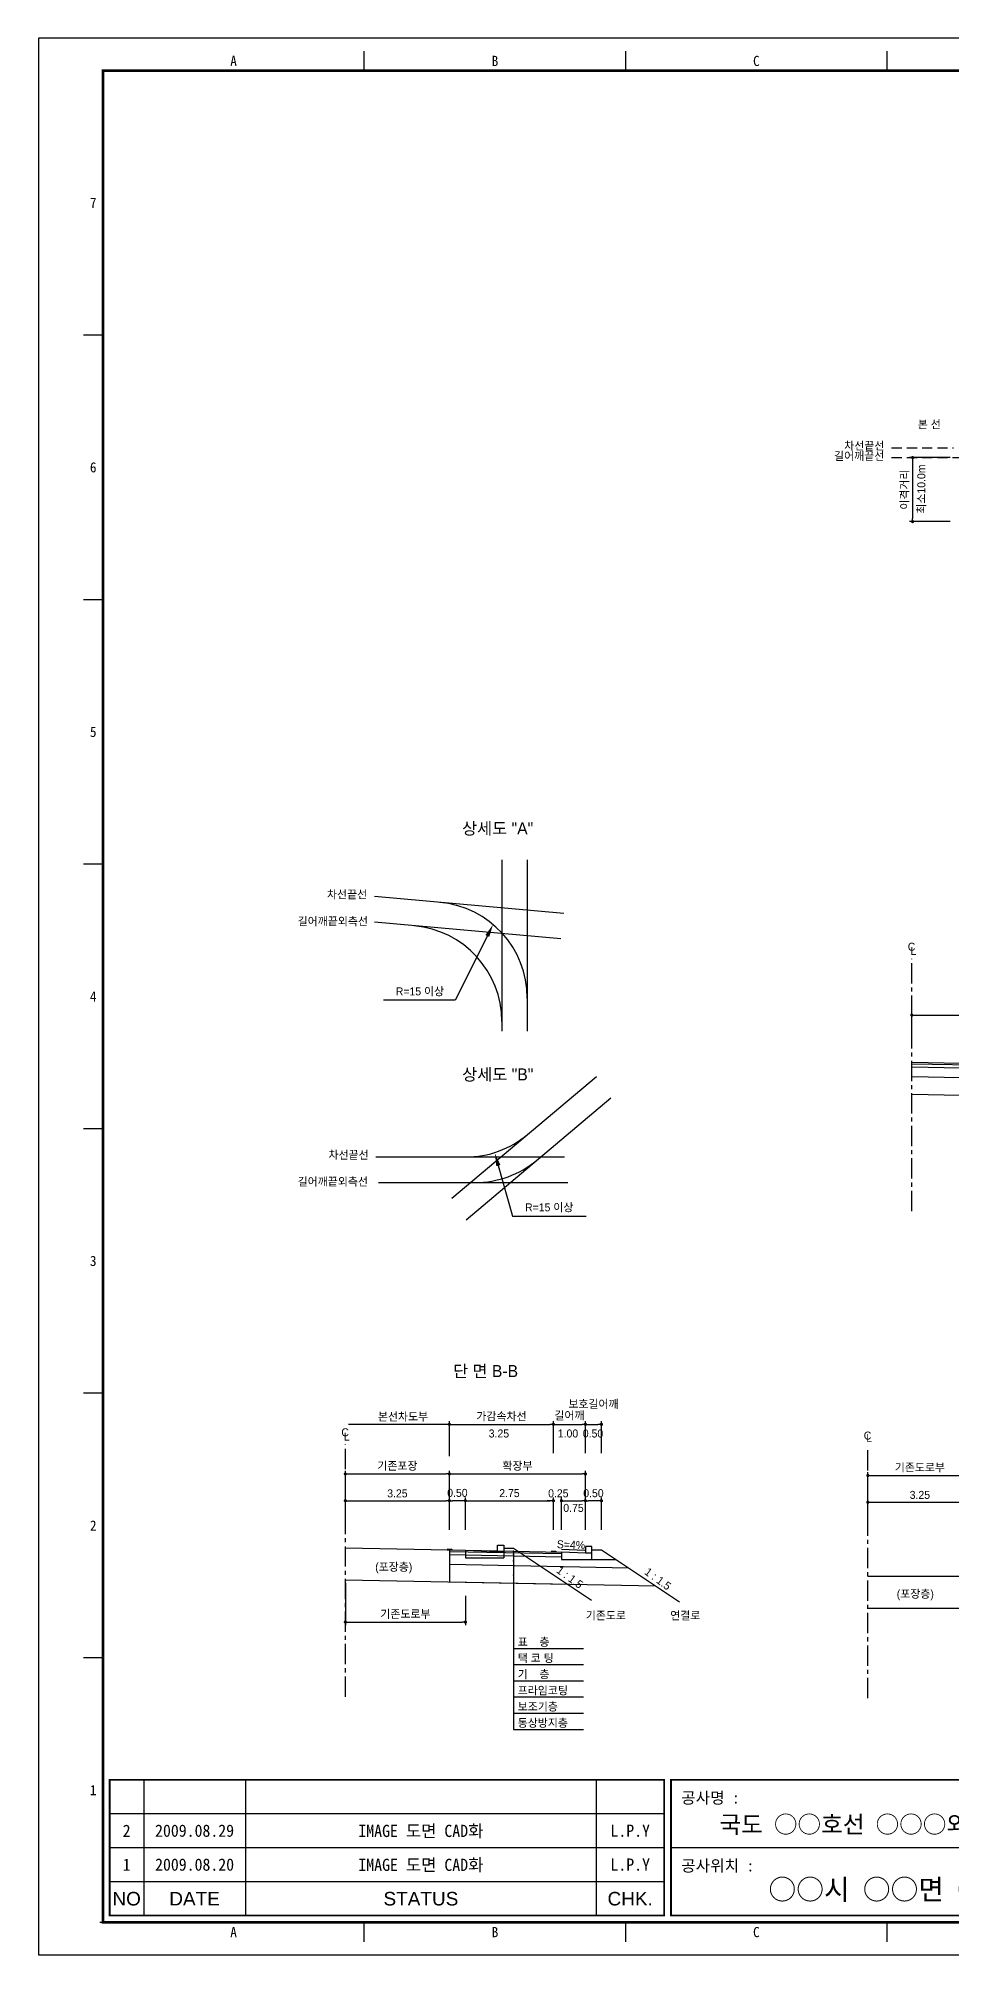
# Model space of a CAD drawing. Header units: millimetres. Extents: x 504 to 927, y 0 to 299.
# Drawn here: x 503.6 to 646.3, y -0.1 to 299.2 of the extents above; entities that cross this region are included whole.
import ezdxf
from ezdxf.enums import TextEntityAlignment as Align

# ---------------------------------------------------------------- set-up
doc = ezdxf.new("R2010")
doc.units = ezdxf.units.MM
doc.linetypes.add('CENTER', pattern=[50.8, 31.75, -6.35, 6.35, -6.35])
doc.linetypes.add('HIDDEN', pattern=[9.525, 6.35, -3.175])
for name, color, linetype in [('CC-GSTR-0004', 4, 'Continuous'), ('CZ-DIMT-0002', 7, 'Continuous'), ('CZ-EXST-0002', 1, 'Continuous'), ('CZ-LIN1-0007', 7, 'Continuous'), ('CZ-LIN2-0003', 3, 'Continuous'), ('CZ-LINE-0001', 7, 'Continuous'), ('CZ-TEXT-BOX0', 7, 'Continuous'), ('TITLE', 7, 'Continuous')]:
    doc.layers.add(name, color=color, linetype=linetype)
doc.styles.add('견고딕', font='arial.ttf')
doc.styles.add('돋움', font='')
doc.styles.add('돋음체', font='')
doc.styles.get('돋움').set_extended_font_data('Dotum')
doc.styles.get('돋음체').set_extended_font_data('DotumChe')

# ---------------------------------------------------------------- blocks, each defined once
blk = doc.blocks.new('_Dot')
at = {"color": 0, "linetype": 'ByBlock', "lineweight": -2}
blk.add_line((-0.5, 0), (-1, 0), dxfattribs=at)
at = {"color": 0, "linetype": 'ByBlock', "const_width": 0.5}
blk.add_lwpolyline([(-0.25, 0, 1), (0.25, 0, 1)], format="xyb", close=True, dxfattribs=at)

msp = doc.modelspace()

# ---------------------------------------------------------------- hatches: boundary and pattern name
at = {"layer": 'CZ-LIN1-0007'}
for points in [[(568.2, 63.1), (568.2, 63.22), (567.45, 63.24), (567.45, 63.11)], [(584.45, 62.77), (584.45, 62.9), (583.7, 62.91), (583.7, 62.79)]]:
    msp.add_hatch(color=256, dxfattribs=at).paths.add_polyline_path(points)

# ---------------------------------------------------------------- linework, layer by layer
at = {"color": 0, "linetype": 'ByBlock', "lineweight": -2}
msp.add_line((567.57, 82.7), (567.32, 82.7), dxfattribs=at)
at = {"color": 0, "linetype": 'ByBlock', "const_width": 0.25}
msp.add_lwpolyline([(567.7, 82.7, 1), (567.95, 82.7, 1)], format="xyb", close=True, dxfattribs=at)
at = {"layer": 'CC-GSTR-0004'}
msp.add_lwpolyline([(590.07, 62.6), (589.07, 62.6), (585.32, 62.75), (585.32, 61.6), (590.07, 61.6), (590.07, 63.6), (589.07, 63.6), (589.07, 62.6)], dxfattribs=at)
at = {"layer": 'CZ-EXST-0002'}
for p, q in [((576.01, 170.89), (576.01, 144.11)), ((579.99, 170.89), (579.99, 144.11)), ((585.71, 162.52), (556.12, 165.15)), ((585.22, 158.55), (556.12, 161.13)), ((568.22, 118.04), (590.77, 137.03)), ((570.43, 114.67), (593.03, 133.7)), ((556.34, 124.47), (585.82, 124.47)), ((556.76, 120.47), (586.3, 120.47)), ((551.57, 63.43), (570.32, 63.05)), ((570.32, 63.05), (570.32, 61.85)), ((570.32, 63.05), (575.32, 62.85)), ((575.32, 62.85), (575.32, 63.85)), ((575.32, 63.85), (576.32, 63.85)), ((576.32, 63.85), (576.32, 61.85)), ((576.32, 63.35), (577.82, 63.35)), ((577.82, 63.35), (590.03, 55.22)), ((570.32, 61.85), (576.32, 61.85)), ((575.32, 62.85), (576.32, 62.85)), ((551.57, 58.43), (586.25, 57.74)), ((633.17, 58.98), (649.42, 58.98)), ((633.17, 53.98), (649.42, 53.98))]:
    msp.add_line(p, q, dxfattribs=at)
at = {"layer": 'CZ-LIN1-0007'}
for p, q in [((567.45, 63.24), (568.2, 63.22)), ((567.45, 63.11), (568.2, 63.1)), ((568.2, 63.22), (568.2, 63.1)), ((583.7, 62.91), (584.45, 62.9)), ((584.45, 62.9), (584.45, 62.77)), ((583.7, 62.79), (584.45, 62.77))]:
    msp.add_line(p, q, dxfattribs=at)
at = {"layer": 'CZ-LIN2-0003'}
for p, q in [((640.04, 139.29), (658.79, 138.92)), ((640.04, 139.04), (658.79, 138.67)), ((640.04, 138.54), (658.79, 138.17)), ((640.04, 137.04), (670.47, 136.43)), ((640.04, 134.29), (674.72, 133.6)), ((567.82, 63.1), (585.32, 62.75)), ((567.82, 63.1), (567.82, 58.1)), ((590.07, 63.1), (591.57, 63.1)), ((591.57, 63.1), (603.78, 54.97)), ((567.82, 62.85), (585.32, 62.5)), ((567.82, 62.35), (585.32, 62)), ((567.82, 60.85), (595.79, 60.29)), ((590.07, 61.6), (593.82, 61.6)), ((567.82, 58.1), (600.04, 57.46))]:
    msp.add_line(p, q, dxfattribs=at)
for centre, start, end in [((564.99, 149.3), 0, 84.9204), ((561.01, 145.64), 0, 84.9204), ((570.37, 139.47), 270, 310.097), ((571.83, 135.47), 270, 310.097)]:
    msp.add_arc(centre, 15, start, end, dxfattribs=at)
at = {"layer": 'CZ-LINE-0001', "linetype": 'HIDDEN', "ltscale": 0.25}
for p, q in [((636.89, 235.23), (646.55, 235.23)), ((636.89, 233.73), (682.39, 233.73))]:
    msp.add_line(p, q, dxfattribs=at)
at = {"layer": 'CZ-LINE-0001'}
for p, q in [((646.05, 233.73), (639.67, 233.73)), ((640.17, 233.23), (640.17, 224.23)), ((646.05, 223.73), (639.67, 223.73)), ((640.04, 142.09), (640.04, 147.14)), ((640.54, 146.64), (655.79, 146.64)), ((567.82, 82.7), (552.07, 82.7)), ((567.82, 77.72), (567.82, 83.2)), ((567.82, 78.22), (567.82, 83.2)), ((568.32, 82.7), (583.57, 82.7)), ((584.07, 78.22), (584.07, 83.2)), ((584.07, 78.22), (584.07, 83.2)), ((584.57, 82.7), (588.57, 82.7)), ((589.07, 78.22), (589.07, 83.2)), ((589.07, 78.22), (589.07, 83.2)), ((589.57, 82.7), (591.07, 82.7)), ((591.57, 78.22), (591.57, 83.2)), ((551.57, 71.27), (551.57, 75.45)), ((552.07, 74.95), (567.32, 74.95)), ((567.82, 71.27), (567.82, 75.45)), ((567.82, 71.27), (567.82, 75.45)), ((568.32, 74.95), (588.57, 74.95)), ((589.07, 71.27), (589.07, 75.45)), ((633.17, 71.03), (633.17, 75.21)), ((633.67, 74.71), (648.92, 74.71)), ((551.57, 66.22), (551.57, 71.27)), ((552.07, 70.77), (567.32, 70.77)), ((567.82, 66.22), (567.82, 71.27)), ((567.82, 66.22), (567.82, 71.27)), ((569.82, 70.77), (568.32, 70.77)), ((570.32, 66.22), (570.32, 71.27)), ((570.32, 66.22), (570.32, 71.27)), ((570.82, 70.77), (583.57, 70.77)), ((583.57, 70.77), (583.07, 70.77)), ((584.07, 66.22), (584.07, 71.27)), ((584.07, 66.22), (584.07, 71.27)), ((585.32, 66.22), (585.32, 71.27)), ((585.32, 66.22), (585.32, 71.27)), ((585.82, 70.77), (588.57, 70.77)), ((585.82, 70.77), (586.32, 70.77)), ((589.07, 66.22), (589.07, 71.27)), ((589.07, 68.67), (589.07, 71.27)), ((591.07, 70.77), (589.57, 70.77)), ((591.57, 66.22), (591.57, 71.27)), ((633.17, 65.98), (633.17, 71.03)), ((633.67, 70.53), (648.92, 70.53)), ((577.84, 62.91), (577.84, 35.04)), ((551.57, 57.93), (551.57, 51.31)), ((570.32, 55.92), (570.32, 51.31)), ((552.07, 51.81), (569.82, 51.81)), ((577.84, 47.7), (588.77, 47.7)), ((577.84, 45.17), (588.77, 45.17)), ((577.84, 42.64), (588.77, 42.64)), ((577.84, 40.11), (588.77, 40.11)), ((577.84, 37.58), (588.77, 37.58)), ((577.84, 35.04), (588.77, 35.04))]:
    msp.add_line(p, q, dxfattribs=at)
at = {"layer": 'CZ-LINE-0001', "linetype": 'CENTER', "ltscale": 0.1}
for p, q in [((640.04, 116.02), (640.04, 155.4)), ((551.57, 40.15), (551.57, 79.53)), ((633.17, 39.91), (633.17, 79.29))]:
    msp.add_line(p, q, dxfattribs=at)
at = {"layer": 'CZ-LINE-0001'}
for points in [[(573.75, 159), (568.74, 148.98), (557.51, 148.98)], [(575.46, 123.12), (577.7, 115.24), (589.19, 115.24)], [(588.97, 63.01), (585.32, 63.16)]]:
    msp.add_lwpolyline(points, dxfattribs=at)
for centre, start, end in [((577.84, 62.85), 0, 180), ((577.84, 62.85), 0, 180), ((577.84, 62.85), 180, 0), ((577.84, 62.85), 180, 0), ((577.84, 62.64), 0, 180), ((577.84, 62.64), 0, 180), ((577.84, 62.64), 180, 0), ((577.84, 62.64), 180, 0), ((577.84, 62.41), 0, 180), ((577.84, 62.41), 0, 180), ((577.84, 62.41), 180, 0), ((577.84, 62.41), 180, 0), ((577.83, 62.16), 0, 180), ((577.83, 62.16), 0, 180), ((577.83, 62.16), 180, 0), ((577.83, 62.16), 180, 0), ((577.83, 61.36), 0, 180), ((577.83, 61.36), 0, 180), ((577.83, 61.36), 180, 0), ((577.83, 61.36), 180, 0), ((577.83, 59.13), 0, 180), ((577.83, 59.13), 0, 180), ((577.83, 59.13), 180, 0), ((577.83, 59.13), 180, 0)]:
    msp.add_arc(centre, 0.0625, start, end, dxfattribs=at)
for points in [[(573.45, 159.15), (574.64, 160.79), (574.04, 158.85)], [(575.14, 123.03), (574.92, 125.05), (575.79, 123.21)]]:
    msp.add_solid(points, dxfattribs=at)
at = {"layer": 'TITLE', "color": 7, "linetype": 'Continuous'}
for p, q in [((554.52, 294.19), (554.52, 297.21)), ((595.35, 294.19), (595.35, 297.21)), ((636.17, 294.19), (636.17, 297.21)), ((513.7, 252.86), (510.67, 252.86)), ((513.7, 211.53), (510.67, 211.53)), ((513.7, 170.2), (510.67, 170.2)), ((513.7, 128.87), (510.67, 128.87)), ((513.7, 87.55), (510.67, 87.55)), ((513.7, 46.22), (510.67, 46.22)), ((554.52, 1.86), (554.52, 4.89)), ((595.35, 1.86), (595.35, 4.89)), ((636.17, 1.86), (636.17, 4.89))]:
    msp.add_line(p, q, dxfattribs=at)
at = {"layer": 'TITLE', "ltscale": 150}
for p, q in [((520.07, 27.17), (520.07, 5.95)), ((535.98, 27.17), (535.98, 5.95)), ((590.76, 27.17), (590.76, 5.95)), ((601.37, 21.86), (514.76, 21.86)), ((601.37, 16.56), (514.76, 16.56)), ((689.04, 16.56), (602.43, 16.56)), ((601.37, 11.25), (514.76, 11.25))]:
    msp.add_line(p, q, dxfattribs=at)
at = {"layer": 'TITLE'}
msp.add_line((922.06, 4.89), (513.2, 4.89), dxfattribs=at)
msp.add_lwpolyline([(503.62, -0.15), (926.98, -0.15), (926.98, 299.23), (503.62, 299.23)], close=True, dxfattribs=at)
at = {"layer": 'TITLE', "linetype": 'Continuous', "const_width": 0.403}
msp.add_lwpolyline([(513.7, 4.89), (513.7, 294.19), (921.94, 294.19), (921.94, 4.89)], close=True, dxfattribs=at)
at = {"layer": 'TITLE', "ltscale": 150, "const_width": 0.265}
for points in [[(514.76, 27.17), (601.37, 27.17), (601.37, 5.95), (514.76, 5.95)], [(602.43, 27.17), (689.04, 27.17), (689.04, 5.95), (602.43, 5.95)]]:
    msp.add_lwpolyline(points, close=True, dxfattribs=at)

# ---------------------------------------------------------------- block references
at = {"layer": 'CZ-LINE-0001', "xscale": 0.5, "yscale": 0.5, "zscale": 0.5}
for p, rotation in [((640.17, 233.73), 90), ((640.17, 223.73), 270), ((640.04, 146.64), 180), ((567.82, 82.7), 180), ((584.07, 82.7), 180), ((589.07, 82.7), 180), ((551.57, 74.95), 180), ((567.82, 74.95), 180), ((633.17, 74.71), 180), ((551.57, 70.77), 180), ((567.82, 70.77), 180), ((570.32, 70.77), 180), ((585.32, 70.77), 180), ((585.32, 70.77), 180), ((589.07, 70.77), 180), ((633.17, 70.53), 180), ((551.57, 51.81), 180)]:
    msp.add_blockref('_Dot', p, dxfattribs=dict(at, rotation=rotation))
for p in [(584.07, 82.7), (589.07, 82.7), (591.57, 82.7), (567.82, 74.95), (589.07, 74.95), (567.82, 70.77), (570.32, 70.77), (584.07, 70.77), (584.07, 70.77), (589.07, 70.77), (591.57, 70.77), (570.32, 51.81)]:
    msp.add_blockref('_Dot', p, dxfattribs=at)

# ---------------------------------------------------------------- texts
at = {"layer": 'CZ-DIMT-0002', "style": '돋움'}
for s, p in [('본 선', (642.77, 238.92)), ('길어깨끝선', (631.82, 233.97)), ('차선끝선', (632.62, 235.57)), ('차선끝선', (551.84, 165.48)), ('길어깨끝외측선', (549.61, 161.29)), ('C', (640, 157.32)), ('L', (640.27, 156.66)), ('R=15 이상', (563.22, 150.34)), ('차선끝선', (552.07, 124.8)), ('길어깨끝외측선', (549.61, 120.62)), ('R=15 이상', (583.41, 116.6)), ('C', (551.53, 81.46)), ('L', (551.8, 80.8)), ('C', (633.13, 80.95)), ('L', (633.39, 80.56))]:
    msp.add_text(s, height=1.25, dxfattribs=at).set_placement(p, align=Align.MIDDLE_CENTER)
msp.add_text('최소10.0m', height=1.25, rotation=90, dxfattribs=at).set_placement((642.15, 224.97))
for s, p in [('3.25', (573.96, 80.65)), ('1.00', (584.75, 80.65)), ('0.50', (588.66, 80.65)), ('(포장층)', (556.23, 59.81)), ('(포장층)', (637.69, 55.6)), ('기존도로', (589.12, 52.21)), ('연결로', (602.3, 52.21)), ('표    층', (578.49, 48.09)), ('택 코 팅', (578.49, 45.56)), ('기    층', (578.49, 43.03)), ('프라임코팅', (578.49, 40.5)), ('보조기층', (578.49, 37.97)), ('동상방지층', (578.49, 35.43))]:
    msp.add_text(s, height=1.25, dxfattribs=at).set_placement(p)
for s, rotation, p in [('S=4%', 357.7094, (586.81, 63.9)), ('1 : 1.5', 323.8881, (586.63, 58.81)), ('1 : 1.5', 323.8881, (600.38, 58.56))]:
    msp.add_text(s, height=1.25, rotation=rotation, dxfattribs=at).set_placement(p, align=Align.MIDDLE_CENTER)
at = {"layer": 'CZ-DIMT-0002', "insert": (560.58, 83.84), "char_height": 1.25, "attachment_point": 5, "style": '돋움'}
msp.add_mtext('본선차도부', dxfattribs=at)
at = {"layer": 'CZ-LINE-0001', "insert": (638.98, 228.73), "char_height": 1.25, "attachment_point": 5, "rotation": 90, "style": '돋움'}
msp.add_mtext('\\A1;이격거리', dxfattribs=at)
at = {"layer": 'CZ-LINE-0001', "char_height": 1.25, "attachment_point": 5, "style": '돋움'}
for s, insert in [('\\A1;가감속차선', (575.95, 83.89)), ('\\A1;길어깨', (586.57, 84.02)), ('\\A1;보호길어깨', (590.32, 85.81)), ('\\A1;기존포장', (559.7, 76.15)), ('\\A1;확장부', (578.45, 76.15)), ('\\A1;기존도로부', (641.3, 75.9)), ('\\A1;3.25', (559.7, 71.91)), ('\\A1;0.50', (569.07, 71.99)), ('\\A1;2.75', (577.2, 71.95)), ('\\A1;0.25', (584.83, 71.92)), ('\\A1;0.50', (590.32, 71.94)), ('\\A1;3.25', (641.3, 71.67)), ('\\A1;0.75', (587.2, 69.64)), ('\\A1;기존도로부', (560.95, 53.01))]:
    msp.add_mtext(s, dxfattribs=dict(at, insert=insert))
at = {"layer": 'CZ-TEXT-BOX0', "style": '돋움'}
for s, p in [('상세도 "A"', (575.35, 175.8)), ('상세도 "B"', (575.37, 137.37)), ('단 면 B-B', (573.47, 91.03))]:
    msp.add_text(s, height=1.875, dxfattribs=at).set_placement(p, align=Align.MIDDLE_CENTER)
at = {"layer": 'TITLE', "color": 3, "linetype": 'Continuous', "style": '돋음체'}
for s, p in [('A', (534.11, 295.7)), ('B', (574.94, 295.7)), ('C', (615.76, 295.7)), ('7', (512.19, 273.53)), ('6', (512.19, 232.2)), ('5', (512.19, 190.87)), ('4', (512.19, 149.54)), ('3', (512.19, 108.22)), ('2', (512.19, 66.89)), ('1', (512.19, 25.56)), ('A', (534.11, 3.38)), ('B', (574.94, 3.38)), ('C', (615.76, 3.38))]:
    msp.add_text(s, height=1.59, dxfattribs=at).set_placement(p, align=Align.MIDDLE)
at = {"layer": 'TITLE', "style": '돋음체'}
for s, p in [('공사명 : ', (604.02, 23.46)), ('공사위치 :', (604.02, 12.85))]:
    msp.add_text(s, height=1.804, dxfattribs=at).set_placement(p)
at = {"layer": 'TITLE', "color": 7, "linetype": 'Continuous', "style": '돋음체'}
for s, height, p in [('국도 ○○호선 ○○○외 ○인 도로점용시설공사', 2.7, (648.24, 20.24)), ('○○시 ○○면 ○○리○○-○번지', 3.1832, (650.26, 10.08))]:
    msp.add_text(s, height=height, dxfattribs=at).set_placement(p, align=Align.MIDDLE)
at = {"layer": 'TITLE', "color": 1, "linetype": 'Continuous', "style": '돋음체'}
msp.add_text('2', height=1.91, dxfattribs=at).set_placement((517.41, 19.21), align=Align.MIDDLE)
at = {"layer": 'TITLE', "linetype": 'Continuous'}
for s, height, style, p in [('2009.08.29', 1.91, '돋음체', (528.02, 19.21)), ('L.P.Y', 1.91, '돋음체', (596.06, 19.21)), ('1', 1.91, '돋음체', (517.41, 13.91)), ('2009.08.20', 1.91, '돋음체', (528.02, 13.91)), ('L.P.Y', 1.91, '돋음체', (596.06, 13.91)), ('NO', 2.122, '견고딕', (517.41, 8.6)), ('DATE', 2.122, '견고딕', (528.02, 8.6)), ('STATUS', 2.122, '견고딕', (563.37, 8.6)), ('CHK.', 2.122, '견고딕', (596.06, 8.6))]:
    msp.add_text(s, height=height, dxfattribs=dict(at, style=style)).set_placement(p, align=Align.MIDDLE)
at = {"layer": 'TITLE', "style": '돋음체'}
for p in [(563.37, 19.21), (563.37, 13.91)]:
    msp.add_text('IMAGE 도면 CAD화', height=1.9099, dxfattribs=at).set_placement(p, align=Align.MIDDLE)

doc.saveas('drawing.dxf')
